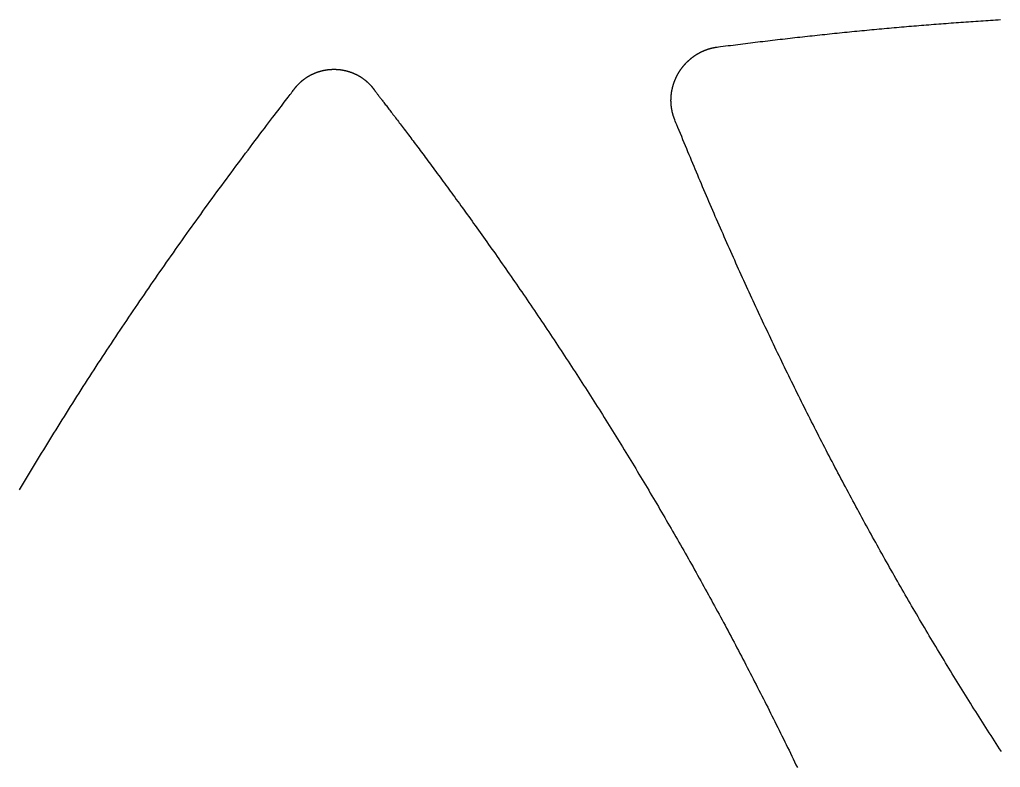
# Model space of a CAD drawing. Extents: x -3 to 136, y 0 to 121.
# Drawn here: x 77.56 to 95.56, y 13.64 to 27.36 of the extents above; entities that cross this region are included whole.
import ezdxf

# ---------------------------------------------------------------- set-up
doc = ezdxf.new("R2010")
doc.units = 0
doc.layers.get('0').update_dxf_attribs({"linetype": 'CONTINUOUS'})

msp = doc.modelspace()

# ---------------------------------------------------------------- linework, layer by layer
for points in [[(90.3601, 26.8564, 0), (90.3847, 26.8596, 0), (90.4239, 26.8647, 0), (90.4698, 26.8706, 0), (90.5152, 26.8764, 0), (90.5605, 26.8822, 0), (90.6061, 26.8881, 0), (90.6517, 26.8939, 0), (90.6972, 26.8996, 0), (90.7427, 26.9053, 0), (90.7881, 26.911, 0), (90.8335, 26.9167, 0), (90.8789, 26.9224, 0), (90.9242, 26.928, 0), (90.9696, 26.9336, 0), (91.0151, 26.9392, 0), (91.0605, 26.9447, 0), (91.106, 26.9502, 0), (91.1515, 26.9557, 0), (91.197, 26.9612, 0), (91.2425, 26.9667, 0), (91.2879, 26.9721, 0), (91.3334, 26.9775, 0), (91.3788, 26.9829, 0), (91.4243, 26.9882, 0), (91.4697, 26.9936, 0), (91.5152, 26.9988, 0), (91.5606, 27.0041, 0), (91.6061, 27.0094, 0), (91.6515, 27.0146, 0), (91.697, 27.0198, 0), (91.7424, 27.0249, 0), (91.7879, 27.0301, 0), (91.8333, 27.0352, 0), (91.8788, 27.0403, 0), (91.9242, 27.0453, 0), (91.9697, 27.0504, 0), (92.0151, 27.0554, 0), (92.0606, 27.0603, 0), (92.1061, 27.0653, 0), (92.1515, 27.0702, 0), (92.197, 27.0751, 0), (92.2425, 27.08, 0), (92.288, 27.0848, 0), (92.3334, 27.0897, 0), (92.3789, 27.0945, 0), (92.4244, 27.0992, 0), (92.47, 27.104, 0), (92.5155, 27.1087, 0), (92.561, 27.1134, 0), (92.6065, 27.118, 0), (92.6521, 27.1227, 0), (92.6976, 27.1273, 0), (92.7432, 27.1319, 0), (92.7887, 27.1364, 0), (92.8342, 27.1409, 0), (92.8797, 27.1454, 0), (92.9252, 27.1499, 0), (92.9707, 27.1543, 0), (93.0162, 27.1587, 0), (93.0617, 27.1631, 0), (93.1072, 27.1675, 0), (93.1527, 27.1718, 0), (93.1981, 27.1761, 0), (93.2436, 27.1804, 0), (93.2891, 27.1846, 0), (93.3345, 27.1888, 0), (93.38, 27.193, 0), (93.4255, 27.1971, 0), (93.4709, 27.2013, 0), (93.5164, 27.2054, 0), (93.5618, 27.2094, 0), (93.6072, 27.2135, 0), (93.6527, 27.2175, 0), (93.6981, 27.2215, 0), (93.7435, 27.2254, 0), (93.789, 27.2293, 0), (93.8344, 27.2332, 0), (93.8798, 27.2371, 0), (93.9252, 27.2409, 0), (93.9706, 27.2447, 0), (94.016, 27.2485, 0), (94.0615, 27.2523, 0), (94.1069, 27.256, 0), (94.1523, 27.2597, 0), (94.1977, 27.2634, 0), (94.2431, 27.267, 0), (94.2885, 27.2706, 0), (94.3339, 27.2742, 0), (94.3793, 27.2777, 0), (94.4247, 27.2812, 0), (94.4701, 27.2847, 0), (94.5155, 27.2882, 0), (94.5609, 27.2916, 0), (94.6063, 27.295, 0), (94.6517, 27.2984, 0), (94.6971, 27.3018, 0), (94.7425, 27.3051, 0), (94.7879, 27.3084, 0), (94.8333, 27.3116, 0), (94.8787, 27.3149, 0), (94.924, 27.3181, 0), (94.9694, 27.3212, 0), (95.0148, 27.3244, 0), (95.0602, 27.3275, 0), (95.1056, 27.3306, 0), (95.1511, 27.3336, 0), (95.1965, 27.3366, 0), (95.2419, 27.3396, 0), (95.2873, 27.3426, 0), (95.3327, 27.3455, 0), (95.3781, 27.3485, 0), (95.4235, 27.3513, 0), (95.4689, 27.3542, 0), (95.5143, 27.357, 0), (95.5598, 27.3598, 0)], [(89.5828, 25.5235, 0), (89.581, 25.5278, 0), (89.5793, 25.5321, 0), (89.5776, 25.5364, 0), (89.5759, 25.5407, 0), (89.5742, 25.545, 0), (89.5726, 25.5494, 0), (89.571, 25.5537, 0), (89.5694, 25.558, 0), (89.5678, 25.5624, 0), (89.5663, 25.5668, 0), (89.5647, 25.5711, 0), (89.5632, 25.5755, 0), (89.5617, 25.5799, 0), (89.5603, 25.5843, 0), (89.5589, 25.5887, 0), (89.5574, 25.5931, 0), (89.556, 25.5975, 0), (89.5547, 25.6019, 0), (89.5533, 25.6064, 0), (89.552, 25.6108, 0), (89.5507, 25.6153, 0), (89.5494, 25.6197, 0), (89.5482, 25.6242, 0), (89.5469, 25.6286, 0), (89.5457, 25.6331, 0), (89.5445, 25.6376, 0), (89.5434, 25.642, 0), (89.5422, 25.6465, 0), (89.5411, 25.651, 0), (89.54, 25.6555, 0), (89.5389, 25.66, 0), (89.5379, 25.6645, 0), (89.5368, 25.669, 0), (89.5358, 25.6735, 0), (89.5348, 25.678, 0), (89.5339, 25.6826, 0), (89.5329, 25.6871, 0), (89.532, 25.6916, 0), (89.5311, 25.6962, 0), (89.5302, 25.7007, 0), (89.5294, 25.7053, 0), (89.5285, 25.7098, 0), (89.5277, 25.7144, 0), (89.5269, 25.7189, 0), (89.5262, 25.7235, 0), (89.5254, 25.7281, 0), (89.5247, 25.7327, 0), (89.524, 25.7372, 0), (89.5233, 25.7418, 0), (89.5227, 25.7464, 0), (89.5221, 25.751, 0), (89.5215, 25.7556, 0), (89.5209, 25.7602, 0), (89.5203, 25.7648, 0), (89.5198, 25.7694, 0), (89.5192, 25.774, 0), (89.5188, 25.7786, 0), (89.5183, 25.7832, 0), (89.5178, 25.7878, 0), (89.5174, 25.7924, 0), (89.517, 25.7971, 0), (89.5166, 25.8017, 0), (89.5163, 25.8063, 0), (89.5159, 25.8109, 0), (89.5156, 25.8156, 0), (89.5153, 25.8202, 0), (89.515, 25.8248, 0), (89.5148, 25.8295, 0), (89.5146, 25.8341, 0), (89.5144, 25.8388, 0), (89.5142, 25.8434, 0), (89.514, 25.848, 0), (89.5139, 25.8527, 0), (89.5138, 25.8573, 0), (89.5137, 25.8619, 0), (89.5136, 25.8666, 0), (89.5136, 25.8712, 0), (89.5135, 25.8759, 0), (89.5135, 25.8805, 0), (89.5135, 25.8851, 0), (89.5136, 25.8898, 0), (89.5137, 25.8944, 0), (89.5137, 25.899, 0), (89.5138, 25.9037, 0), (89.514, 25.9083, 0), (89.5141, 25.9129, 0), (89.5143, 25.9176, 0), (89.5145, 25.9222, 0), (89.5147, 25.9268, 0), (89.515, 25.9314, 0), (89.5152, 25.9361, 0), (89.5155, 25.9407, 0), (89.5158, 25.9453, 0), (89.5162, 25.9499, 0), (89.5165, 25.9546, 0), (89.5169, 25.9592, 0), (89.5173, 25.9638, 0), (89.5177, 25.9684, 0), (89.5181, 25.973, 0), (89.5186, 25.9776, 0), (89.5191, 25.9822, 0), (89.5196, 25.9868, 0), (89.5201, 25.9914, 0), (89.5206, 25.996, 0), (89.5212, 26.0006, 0), (89.5218, 26.0052, 0), (89.5224, 26.0098, 0), (89.5231, 26.0144, 0), (89.5237, 26.019, 0), (89.5244, 26.0236, 0), (89.5251, 26.0282, 0), (89.5258, 26.0327, 0), (89.5266, 26.0373, 0), (89.5273, 26.0419, 0), (89.5281, 26.0464, 0), (89.5289, 26.051, 0), (89.5297, 26.0556, 0), (89.5306, 26.0601, 0), (89.5315, 26.0647, 0), (89.5324, 26.0692, 0), (89.5333, 26.0738, 0), (89.5342, 26.0783, 0), (89.5352, 26.0829, 0), (89.5362, 26.0874, 0), (89.5372, 26.0919, 0), (89.5382, 26.0964, 0), (89.5392, 26.101, 0), (89.5403, 26.1055, 0), (89.5414, 26.11, 0), (89.5425, 26.1145, 0), (89.5436, 26.119, 0), (89.5448, 26.1235, 0), (89.5459, 26.128, 0), (89.5471, 26.1325, 0), (89.5483, 26.137, 0), (89.5496, 26.1414, 0), (89.5508, 26.1459, 0), (89.5521, 26.1504, 0), (89.5534, 26.1548, 0), (89.5547, 26.1593, 0), (89.556, 26.1637, 0), (89.5574, 26.1682, 0), (89.5588, 26.1726, 0), (89.5602, 26.177, 0), (89.5616, 26.1814, 0), (89.563, 26.1859, 0), (89.5645, 26.1903, 0), (89.566, 26.1947, 0), (89.5675, 26.199, 0), (89.569, 26.2034, 0), (89.5706, 26.2078, 0), (89.5721, 26.2122, 0), (89.5737, 26.2165, 0), (89.5753, 26.2209, 0), (89.5769, 26.2252, 0), (89.5786, 26.2296, 0), (89.5802, 26.2339, 0), (89.5819, 26.2382, 0), (89.5836, 26.2425, 0), (89.5853, 26.2468, 0), (89.5871, 26.2511, 0), (89.5888, 26.2554, 0), (89.5906, 26.2597, 0), (89.5924, 26.2639, 0), (89.5942, 26.2682, 0), (89.5961, 26.2724, 0), (89.5979, 26.2767, 0), (89.5998, 26.2809, 0), (89.6017, 26.2851, 0), (89.6036, 26.2894, 0), (89.6056, 26.2936, 0), (89.6075, 26.2978, 0), (89.6095, 26.3019, 0), (89.6115, 26.3061, 0), (89.6135, 26.3103, 0), (89.6156, 26.3145, 0), (89.6176, 26.3186, 0), (89.6197, 26.3227, 0), (89.6218, 26.3269, 0), (89.6239, 26.331, 0), (89.626, 26.3351, 0), (89.6282, 26.3392, 0), (89.6303, 26.3433, 0), (89.6325, 26.3474, 0), (89.6347, 26.3514, 0), (89.637, 26.3555, 0), (89.6392, 26.3596, 0), (89.6415, 26.3636, 0), (89.6437, 26.3676, 0), (89.646, 26.3717, 0), (89.6484, 26.3757, 0), (89.6507, 26.3797, 0), (89.653, 26.3836, 0), (89.6554, 26.3876, 0), (89.6578, 26.3916, 0), (89.6602, 26.3955, 0), (89.6626, 26.3995, 0), (89.6651, 26.4034, 0), (89.6676, 26.4073, 0), (89.67, 26.4113, 0), (89.6725, 26.4152, 0), (89.6751, 26.419, 0), (89.6776, 26.4229, 0), (89.6802, 26.4268, 0), (89.6827, 26.4306, 0), (89.6853, 26.4345, 0), (89.6879, 26.4383, 0), (89.6906, 26.4421, 0), (89.6932, 26.4459, 0), (89.6959, 26.4497, 0), (89.6986, 26.4535, 0), (89.7013, 26.4573, 0), (89.704, 26.4611, 0), (89.7067, 26.4648, 0), (89.7095, 26.4685, 0), (89.7122, 26.4723, 0), (89.715, 26.476, 0), (89.7178, 26.4797, 0), (89.7207, 26.4834, 0), (89.7235, 26.487, 0), (89.7264, 26.4907, 0), (89.7292, 26.4943, 0), (89.7321, 26.498, 0), (89.735, 26.5016, 0), (89.738, 26.5052, 0), (89.7409, 26.5088, 0), (89.7439, 26.5124, 0), (89.7468, 26.516, 0), (89.7498, 26.5195, 0), (89.7528, 26.523, 0), (89.7559, 26.5266, 0), (89.7589, 26.5301, 0), (89.762, 26.5336, 0), (89.765, 26.537, 0), (89.7681, 26.5405, 0), (89.7712, 26.5439, 0), (89.7743, 26.5474, 0), (89.7775, 26.5508, 0), (89.7806, 26.5542, 0), (89.7838, 26.5576, 0), (89.787, 26.561, 0), (89.7902, 26.5643, 0), (89.7934, 26.5677, 0), (89.7966, 26.571, 0), (89.7998, 26.5743, 0), (89.8031, 26.5776, 0), (89.8064, 26.5809, 0), (89.8096, 26.5841, 0), (89.8129, 26.5874, 0), (89.8163, 26.5906, 0), (89.8196, 26.5938, 0), (89.8229, 26.597, 0), (89.8263, 26.6002, 0), (89.8297, 26.6034, 0), (89.833, 26.6066, 0), (89.8365, 26.6097, 0), (89.8399, 26.6128, 0), (89.8433, 26.6159, 0), (89.8467, 26.619, 0), (89.8502, 26.6221, 0), (89.8537, 26.6252, 0), (89.8572, 26.6282, 0), (89.8607, 26.6312, 0), (89.8642, 26.6342, 0), (89.8677, 26.6372, 0), (89.8713, 26.6402, 0), (89.8748, 26.6432, 0), (89.8784, 26.6461, 0), (89.882, 26.649, 0), (89.8856, 26.6519, 0), (89.8892, 26.6548, 0), (89.8928, 26.6577, 0), (89.8965, 26.6606, 0), (89.9001, 26.6634, 0), (89.9038, 26.6662, 0), (89.9075, 26.669, 0), (89.9112, 26.6718, 0), (89.9149, 26.6746, 0), (89.9186, 26.6774, 0), (89.9223, 26.6801, 0), (89.9261, 26.6828, 0), (89.9298, 26.6855, 0), (89.9336, 26.6882, 0), (89.9374, 26.6909, 0), (89.9412, 26.6935, 0), (89.945, 26.6962, 0), (89.9488, 26.6988, 0), (89.9527, 26.7014, 0), (89.9565, 26.7039, 0), (89.9604, 26.7065, 0), (89.9642, 26.709, 0), (89.9681, 26.7116, 0), (89.972, 26.7141, 0), (89.9759, 26.7166, 0), (89.9799, 26.719, 0), (89.9838, 26.7215, 0), (89.9877, 26.7239, 0), (89.9917, 26.7263, 0), (89.9957, 26.7287, 0), (89.9997, 26.7311, 0), (90.0037, 26.7335, 0), (90.0077, 26.7358, 0), (90.0117, 26.7381, 0), (90.0157, 26.7404, 0), (90.0198, 26.7427, 0), (90.0238, 26.745, 0), (90.0279, 26.7472, 0), (90.0319, 26.7495, 0), (90.036, 26.7517, 0), (90.0401, 26.7538, 0), (90.0442, 26.756, 0), (90.0483, 26.7582, 0), (90.0525, 26.7603, 0), (90.0566, 26.7624, 0), (90.0607, 26.7645, 0), (90.0649, 26.7665, 0), (90.069, 26.7686, 0), (90.0732, 26.7706, 0), (90.0774, 26.7726, 0), (90.0816, 26.7746, 0), (90.0858, 26.7765, 0), (90.09, 26.7785, 0), (90.0942, 26.7804, 0), (90.0984, 26.7823, 0), (90.1026, 26.7842, 0), (90.1069, 26.7861, 0), (90.1111, 26.7879, 0), (90.1154, 26.7897, 0), (90.1197, 26.7915, 0), (90.1239, 26.7933, 0), (90.1282, 26.795, 0), (90.1325, 26.7968, 0), (90.1368, 26.7985, 0), (90.1411, 26.8002, 0), (90.1454, 26.8018, 0), (90.1497, 26.8035, 0), (90.1541, 26.8051, 0), (90.1584, 26.8067, 0), (90.1627, 26.8083, 0), (90.1671, 26.8099, 0), (90.1715, 26.8114, 0), (90.1758, 26.813, 0), (90.1802, 26.8145, 0), (90.1846, 26.8159, 0), (90.189, 26.8174, 0), (90.1934, 26.8188, 0), (90.1978, 26.8202, 0), (90.2022, 26.8216, 0), (90.2066, 26.823, 0), (90.211, 26.8244, 0), (90.2154, 26.8257, 0), (90.2199, 26.827, 0), (90.2243, 26.8283, 0), (90.2288, 26.8295, 0), (90.2332, 26.8308, 0), (90.2377, 26.832, 0), (90.2421, 26.8332, 0), (90.2466, 26.8344, 0), (90.2511, 26.8355, 0), (90.2556, 26.8367, 0), (90.2601, 26.8378, 0), (90.2646, 26.8388, 0), (90.2691, 26.8399, 0), (90.2736, 26.841, 0), (90.2781, 26.842, 0), (90.2826, 26.843, 0), (90.2871, 26.8439, 0), (90.2916, 26.8449, 0), (90.2962, 26.8458, 0), (90.3007, 26.8467, 0), (90.3053, 26.8476, 0), (90.3098, 26.8485, 0), (90.3144, 26.8493, 0), (90.3189, 26.8501, 0), (90.3235, 26.8509, 0), (90.328, 26.8517, 0), (90.3326, 26.8524, 0), (90.3372, 26.8531, 0), (90.3418, 26.8538, 0), (90.3464, 26.8545, 0), (90.3509, 26.8552, 0), (90.3555, 26.8558, 0), (90.3601, 26.8564, 0)], [(82.5973, 26.0791, 0), (82.6, 26.0827, 0), (82.6026, 26.0863, 0), (82.6052, 26.0899, 0), (82.6079, 26.0935, 0), (82.6106, 26.097, 0), (82.6133, 26.1006, 0), (82.616, 26.1041, 0), (82.6187, 26.1076, 0), (82.6215, 26.1111, 0), (82.6243, 26.1146, 0), (82.627, 26.1181, 0), (82.6299, 26.1215, 0), (82.6327, 26.1249, 0), (82.6355, 26.1284, 0), (82.6384, 26.1318, 0), (82.6413, 26.1352, 0), (82.6441, 26.1385, 0), (82.6471, 26.1419, 0), (82.65, 26.1452, 0), (82.6529, 26.1486, 0), (82.6559, 26.1519, 0), (82.6589, 26.1552, 0), (82.6619, 26.1585, 0), (82.6649, 26.1617, 0), (82.6679, 26.165, 0), (82.671, 26.1682, 0), (82.674, 26.1715, 0), (82.6771, 26.1747, 0), (82.6802, 26.1779, 0), (82.6833, 26.181, 0), (82.6864, 26.1842, 0), (82.6896, 26.1873, 0), (82.6927, 26.1905, 0), (82.6959, 26.1936, 0), (82.6991, 26.1967, 0), (82.7023, 26.1997, 0), (82.7055, 26.2028, 0), (82.7088, 26.2058, 0), (82.712, 26.2089, 0), (82.7153, 26.2119, 0), (82.7186, 26.2149, 0), (82.7219, 26.2179, 0), (82.7252, 26.2208, 0), (82.7285, 26.2238, 0), (82.7319, 26.2267, 0), (82.7352, 26.2296, 0), (82.7386, 26.2325, 0), (82.742, 26.2354, 0), (82.7454, 26.2382, 0), (82.7488, 26.2411, 0), (82.7522, 26.2439, 0), (82.7557, 26.2467, 0), (82.7591, 26.2495, 0), (82.7626, 26.2523, 0), (82.7661, 26.2551, 0), (82.7696, 26.2578, 0), (82.7731, 26.2605, 0), (82.7767, 26.2632, 0), (82.7802, 26.2659, 0), (82.7838, 26.2686, 0), (82.7874, 26.2713, 0), (82.7909, 26.2739, 0), (82.7945, 26.2765, 0), (82.7982, 26.2791, 0), (82.8018, 26.2817, 0), (82.8054, 26.2843, 0), (82.8091, 26.2868, 0), (82.8128, 26.2893, 0), (82.8164, 26.2919, 0), (82.8201, 26.2944, 0), (82.8239, 26.2968, 0), (82.8276, 26.2993, 0), (82.8313, 26.3017, 0), (82.8351, 26.3042, 0), (82.8388, 26.3066, 0), (82.8426, 26.3089, 0), (82.8464, 26.3113, 0), (82.8502, 26.3137, 0), (82.854, 26.316, 0), (82.8578, 26.3183, 0), (82.8616, 26.3206, 0), (82.8654, 26.3228, 0), (82.8693, 26.3251, 0), (82.8731, 26.3273, 0), (82.877, 26.3295, 0), (82.8809, 26.3317, 0), (82.8848, 26.3339, 0), (82.8887, 26.3361, 0), (82.8926, 26.3382, 0), (82.8965, 26.3403, 0), (82.9004, 26.3424, 0), (82.9044, 26.3445, 0), (82.9083, 26.3465, 0), (82.9123, 26.3486, 0), (82.9162, 26.3506, 0), (82.9202, 26.3526, 0), (82.9242, 26.3545, 0), (82.9282, 26.3565, 0), (82.9322, 26.3584, 0), (82.9362, 26.3604, 0), (82.9403, 26.3623, 0), (82.9443, 26.3641, 0), (82.9483, 26.366, 0), (82.9524, 26.3678, 0), (82.9564, 26.3696, 0), (82.9605, 26.3714, 0), (82.9646, 26.3732, 0), (82.9687, 26.375, 0), (82.9728, 26.3767, 0), (82.9769, 26.3784, 0), (82.981, 26.3801, 0), (82.9851, 26.3818, 0), (82.9892, 26.3835, 0), (82.9934, 26.3851, 0), (82.9975, 26.3867, 0), (83.0017, 26.3883, 0), (83.0058, 26.3899, 0), (83.01, 26.3915, 0), (83.0142, 26.393, 0), (83.0184, 26.3945, 0), (83.0226, 26.396, 0), (83.0268, 26.3975, 0), (83.031, 26.3989, 0), (83.0352, 26.4004, 0), (83.0394, 26.4018, 0), (83.0436, 26.4032, 0), (83.0479, 26.4046, 0), (83.0521, 26.4059, 0), (83.0563, 26.4073, 0), (83.0606, 26.4086, 0), (83.0649, 26.4099, 0), (83.0691, 26.4111, 0), (83.0734, 26.4124, 0), (83.0777, 26.4136, 0), (83.082, 26.4148, 0), (83.0863, 26.416, 0), (83.0906, 26.4172, 0), (83.0949, 26.4183, 0), (83.0992, 26.4195, 0), (83.1035, 26.4206, 0), (83.1078, 26.4216, 0), (83.1122, 26.4227, 0), (83.1165, 26.4238, 0), (83.1209, 26.4248, 0), (83.1252, 26.4258, 0), (83.1296, 26.4268, 0), (83.1339, 26.4277, 0), (83.1383, 26.4287, 0), (83.1427, 26.4296, 0), (83.147, 26.4305, 0), (83.1514, 26.4314, 0), (83.1558, 26.4322, 0), (83.1602, 26.433, 0), (83.1646, 26.4339, 0), (83.1689, 26.4346, 0), (83.1733, 26.4354, 0), (83.1777, 26.4362, 0), (83.1821, 26.4369, 0), (83.1865, 26.4376, 0), (83.1909, 26.4383, 0), (83.1953, 26.4389, 0), (83.1998, 26.4396, 0), (83.2042, 26.4402, 0), (83.2086, 26.4408, 0), (83.213, 26.4414, 0), (83.2174, 26.4419, 0), (83.2218, 26.4425, 0), (83.2263, 26.443, 0), (83.2307, 26.4435, 0), (83.2351, 26.4439, 0), (83.2395, 26.4444, 0), (83.244, 26.4448, 0), (83.2484, 26.4452, 0), (83.2528, 26.4456, 0), (83.2573, 26.446, 0), (83.2617, 26.4463, 0), (83.2662, 26.4466, 0), (83.2706, 26.4469, 0), (83.275, 26.4472, 0), (83.2795, 26.4475, 0), (83.2839, 26.4477, 0), (83.2884, 26.4479, 0), (83.2928, 26.4481, 0), (83.2973, 26.4483, 0), (83.3017, 26.4484, 0), (83.3061, 26.4485, 0), (83.3106, 26.4486, 0), (83.315, 26.4487, 0), (83.3195, 26.4488, 0), (83.3239, 26.4488, 0), (83.3284, 26.4489, 0), (83.3328, 26.4489, 0), (83.3373, 26.4488, 0), (83.3417, 26.4488, 0), (83.3462, 26.4487, 0), (83.3506, 26.4486, 0), (83.3551, 26.4485, 0), (83.3595, 26.4484, 0), (83.364, 26.4483, 0), (83.3684, 26.4481, 0), (83.3729, 26.4479, 0), (83.3773, 26.4477, 0), (83.3818, 26.4474, 0), (83.3862, 26.4472, 0), (83.3906, 26.4469, 0), (83.3951, 26.4466, 0), (83.3995, 26.4463, 0), (83.404, 26.4459, 0), (83.4084, 26.4456, 0), (83.4128, 26.4452, 0), (83.4173, 26.4448, 0), (83.4217, 26.4444, 0), (83.4261, 26.4439, 0), (83.4306, 26.4434, 0), (83.435, 26.4429, 0), (83.4394, 26.4424, 0), (83.4439, 26.4419, 0), (83.4483, 26.4413, 0), (83.4527, 26.4408, 0), (83.4571, 26.4402, 0), (83.4615, 26.4395, 0), (83.4659, 26.4389, 0), (83.4704, 26.4382, 0), (83.4748, 26.4376, 0), (83.4792, 26.4368, 0), (83.4836, 26.4361, 0), (83.488, 26.4354, 0), (83.4924, 26.4346, 0), (83.4968, 26.4338, 0), (83.5012, 26.433, 0), (83.5055, 26.4322, 0), (83.5099, 26.4313, 0), (83.5143, 26.4304, 0), (83.5187, 26.4295, 0), (83.523, 26.4286, 0), (83.5274, 26.4277, 0), (83.5318, 26.4267, 0), (83.5361, 26.4257, 0), (83.5404, 26.4247, 0), (83.5448, 26.4237, 0), (83.5491, 26.4227, 0), (83.5534, 26.4216, 0), (83.5578, 26.4205, 0), (83.5621, 26.4194, 0), (83.5664, 26.4183, 0), (83.5707, 26.4171, 0), (83.575, 26.416, 0), (83.5793, 26.4148, 0), (83.5836, 26.4136, 0), (83.5878, 26.4123, 0), (83.5921, 26.4111, 0), (83.5964, 26.4098, 0), (83.6006, 26.4085, 0), (83.6049, 26.4072, 0), (83.6091, 26.4059, 0), (83.6134, 26.4045, 0), (83.6176, 26.4031, 0), (83.6218, 26.4017, 0), (83.626, 26.4003, 0), (83.6303, 26.3989, 0), (83.6345, 26.3974, 0), (83.6387, 26.396, 0), (83.6428, 26.3945, 0), (83.647, 26.393, 0), (83.6512, 26.3914, 0), (83.6554, 26.3899, 0), (83.6595, 26.3883, 0), (83.6637, 26.3867, 0), (83.6678, 26.3851, 0), (83.672, 26.3834, 0), (83.6761, 26.3818, 0), (83.6802, 26.3801, 0), (83.6843, 26.3784, 0), (83.6884, 26.3767, 0), (83.6925, 26.3749, 0), (83.6966, 26.3732, 0), (83.7007, 26.3714, 0), (83.7047, 26.3696, 0), (83.7088, 26.3678, 0), (83.7128, 26.3659, 0), (83.7169, 26.3641, 0), (83.7209, 26.3622, 0), (83.7249, 26.3603, 0), (83.729, 26.3584, 0), (83.733, 26.3565, 0), (83.737, 26.3545, 0), (83.7409, 26.3525, 0), (83.7449, 26.3505, 0), (83.7489, 26.3485, 0), (83.7528, 26.3465, 0), (83.7568, 26.3444, 0), (83.7607, 26.3423, 0), (83.7647, 26.3403, 0), (83.7686, 26.3381, 0), (83.7725, 26.336, 0), (83.7764, 26.3339, 0), (83.7803, 26.3317, 0), (83.7842, 26.3295, 0), (83.788, 26.3273, 0), (83.7919, 26.325, 0), (83.7957, 26.3228, 0), (83.7996, 26.3205, 0), (83.8034, 26.3182, 0), (83.8072, 26.3159, 0), (83.811, 26.3136, 0), (83.8148, 26.3112, 0), (83.8186, 26.3089, 0), (83.8224, 26.3065, 0), (83.8261, 26.3041, 0), (83.8299, 26.3017, 0), (83.8336, 26.2992, 0), (83.8373, 26.2968, 0), (83.841, 26.2943, 0), (83.8447, 26.2918, 0), (83.8484, 26.2893, 0), (83.8521, 26.2868, 0), (83.8557, 26.2842, 0), (83.8594, 26.2816, 0), (83.863, 26.2791, 0), (83.8666, 26.2765, 0), (83.8702, 26.2738, 0), (83.8738, 26.2712, 0), (83.8774, 26.2685, 0), (83.8809, 26.2659, 0), (83.8845, 26.2632, 0), (83.888, 26.2605, 0), (83.8915, 26.2578, 0), (83.895, 26.255, 0), (83.8985, 26.2523, 0), (83.902, 26.2495, 0), (83.9054, 26.2467, 0), (83.9089, 26.2439, 0), (83.9123, 26.241, 0), (83.9157, 26.2382, 0), (83.9191, 26.2353, 0), (83.9225, 26.2325, 0), (83.9259, 26.2296, 0), (83.9293, 26.2267, 0), (83.9326, 26.2237, 0), (83.9359, 26.2208, 0), (83.9392, 26.2178, 0), (83.9425, 26.2148, 0), (83.9458, 26.2118, 0), (83.9491, 26.2088, 0), (83.9523, 26.2058, 0), (83.9556, 26.2028, 0), (83.9588, 26.1997, 0), (83.962, 26.1966, 0), (83.9652, 26.1935, 0), (83.9684, 26.1904, 0), (83.9715, 26.1873, 0), (83.9747, 26.1842, 0), (83.9778, 26.181, 0), (83.9809, 26.1778, 0), (83.984, 26.1746, 0), (83.9871, 26.1714, 0), (83.9901, 26.1682, 0), (83.9932, 26.165, 0), (83.9962, 26.1617, 0), (83.9992, 26.1585, 0), (84.0022, 26.1552, 0), (84.0052, 26.1519, 0), (84.0082, 26.1486, 0), (84.0111, 26.1452, 0), (84.014, 26.1419, 0), (84.0169, 26.1385, 0), (84.0198, 26.1352, 0), (84.0227, 26.1318, 0), (84.0256, 26.1284, 0), (84.0284, 26.1249, 0), (84.0312, 26.1215, 0), (84.034, 26.118, 0), (84.0368, 26.1146, 0), (84.0396, 26.1111, 0), (84.0423, 26.1076, 0), (84.0451, 26.1041, 0), (84.0478, 26.1006, 0), (84.0505, 26.097, 0), (84.0532, 26.0935, 0), (84.0558, 26.0899, 0), (84.0585, 26.0863, 0), (84.0611, 26.0827, 0), (84.0637, 26.0791, 0)], [(77.5597, 18.7325, 0), (77.5963, 18.7942, 0), (77.6331, 18.8558, 0), (77.6699, 18.9174, 0), (77.7068, 18.9789, 0), (77.7437, 19.0404, 0), (77.7808, 19.1019, 0), (77.8179, 19.1634, 0), (77.8551, 19.2248, 0), (77.8924, 19.2862, 0), (77.9297, 19.3476, 0), (77.9671, 19.4089, 0), (78.0046, 19.4702, 0), (78.0422, 19.5315, 0), (78.0798, 19.5927, 0), (78.1176, 19.654, 0), (78.1554, 19.7152, 0), (78.1932, 19.7763, 0), (78.2312, 19.8375, 0), (78.2692, 19.8986, 0), (78.3073, 19.9597, 0), (78.3455, 20.0208, 0), (78.3838, 20.0818, 0), (78.4221, 20.1428, 0), (78.4606, 20.2038, 0), (78.4991, 20.2648, 0), (78.5377, 20.3258, 0), (78.5763, 20.3867, 0), (78.6151, 20.4476, 0), (78.6539, 20.5085, 0), (78.6928, 20.5694, 0), (78.7318, 20.6302, 0), (78.7709, 20.691, 0), (78.81, 20.7518, 0), (78.8493, 20.8126, 0), (78.8886, 20.8734, 0), (78.928, 20.9341, 0), (78.9675, 20.9949, 0), (79.007, 21.0556, 0), (79.0467, 21.1163, 0), (79.0864, 21.1769, 0), (79.1262, 21.2376, 0), (79.1661, 21.2983, 0), (79.2061, 21.3589, 0), (79.2461, 21.4195, 0), (79.2863, 21.4801, 0), (79.3265, 21.5407, 0), (79.3667, 21.6011, 0), (79.407, 21.6614, 0), (79.4472, 21.7217, 0), (79.4875, 21.7818, 0), (79.5278, 21.8418, 0), (79.5682, 21.9017, 0), (79.6085, 21.9616, 0), (79.6489, 22.0213, 0), (79.6893, 22.0809, 0), (79.7298, 22.1405, 0), (79.7703, 22.2, 0), (79.8108, 22.2594, 0), (79.8514, 22.3187, 0), (79.892, 22.378, 0), (79.9327, 22.4371, 0), (79.9734, 22.4963, 0), (80.0141, 22.5553, 0), (80.0549, 22.6143, 0), (80.0958, 22.6733, 0), (80.1367, 22.7322, 0), (80.1777, 22.7911, 0), (80.2187, 22.8499, 0), (80.2598, 22.9086, 0), (80.3009, 22.9674, 0), (80.3422, 23.0261, 0), (80.3835, 23.0848, 0), (80.4248, 23.1434, 0), (80.4663, 23.202, 0), (80.5078, 23.2607, 0), (80.5494, 23.3193, 0), (80.591, 23.3778, 0), (80.6328, 23.4364, 0), (80.6746, 23.495, 0), (80.7165, 23.5535, 0), (80.7586, 23.6121, 0), (80.8007, 23.6707, 0), (80.8429, 23.7293, 0), (80.8851, 23.7879, 0), (80.9275, 23.8465, 0), (80.97, 23.9051, 0), (81.0126, 23.9638, 0), (81.0553, 24.0224, 0), (81.0981, 24.0812, 0), (81.141, 24.1399, 0), (81.184, 24.1987, 0), (81.2272, 24.2575, 0), (81.2704, 24.3164, 0), (81.3138, 24.3753, 0), (81.3573, 24.4342, 0), (81.4009, 24.4932, 0), (81.4446, 24.5523, 0), (81.4885, 24.6114, 0), (81.5325, 24.6706, 0), (81.5766, 24.7299, 0), (81.6208, 24.7892, 0), (81.6652, 24.8487, 0), (81.7097, 24.9081, 0), (81.7544, 24.9677, 0), (81.7992, 25.0274, 0), (81.8438, 25.0866, 0), (81.8876, 25.1448, 0), (81.9306, 25.2017, 0), (81.9727, 25.2575, 0), (82.0139, 25.3119, 0), (82.0541, 25.365, 0), (82.0934, 25.4167, 0), (82.1315, 25.4669, 0), (82.1686, 25.5156, 0), (82.2045, 25.5628, 0), (82.2392, 25.6083, 0), (82.2726, 25.6521, 0), (82.3047, 25.6942, 0), (82.3355, 25.7345, 0), (82.3649, 25.773, 0), (82.3928, 25.8095, 0), (82.4192, 25.8441, 0), (82.4441, 25.8767, 0), (82.4674, 25.9072, 0), (82.4891, 25.9356, 0), (82.509, 25.9618, 0), (82.5272, 25.9857, 0), (82.5437, 26.0073, 0), (82.5583, 26.0266, 0), (82.571, 26.0435, 0), (82.5818, 26.0579, 0), (82.5906, 26.0698, 0), (82.5973, 26.0791, 0)], [(84.0637, 26.0791, 0), (84.0666, 26.0751, 0), (84.0699, 26.0705, 0), (84.0736, 26.0655, 0), (84.0777, 26.06, 0), (84.0822, 26.0541, 0), (84.087, 26.0476, 0), (84.0922, 26.0407, 0), (84.0978, 26.0333, 0), (84.1038, 26.0254, 0), (84.1102, 26.017, 0), (84.1169, 26.0082, 0), (84.124, 25.9989, 0), (84.1314, 25.9892, 0), (84.1392, 25.979, 0), (84.1474, 25.9683, 0), (84.1559, 25.9572, 0), (84.1648, 25.9456, 0), (84.174, 25.9335, 0), (84.1836, 25.921, 0), (84.1935, 25.9081, 0), (84.2037, 25.8947, 0), (84.2144, 25.8809, 0), (84.2253, 25.8666, 0), (84.2366, 25.8519, 0), (84.2482, 25.8368, 0), (84.2602, 25.8212, 0), (84.2724, 25.8052, 0), (84.285, 25.7887, 0), (84.298, 25.7719, 0), (84.3112, 25.7546, 0), (84.3248, 25.7368, 0), (84.3387, 25.7187, 0), (84.3529, 25.7001, 0), (84.3674, 25.6812, 0), (84.3822, 25.6618, 0), (84.3974, 25.642, 0), (84.4128, 25.6218, 0), (84.4286, 25.6011, 0), (84.4446, 25.5801, 0), (84.4609, 25.5587, 0), (84.4776, 25.5369, 0), (84.4945, 25.5146, 0), (84.5117, 25.492, 0), (84.5292, 25.469, 0), (84.547, 25.4456, 0), (84.5651, 25.4218, 0), (84.5834, 25.3976, 0), (84.6021, 25.3731, 0), (84.621, 25.3481, 0), (84.6402, 25.3228, 0), (84.6596, 25.2971, 0), (84.6793, 25.271, 0), (84.6993, 25.2445, 0), (84.7196, 25.2177, 0), (84.7401, 25.1905, 0), (84.7608, 25.163, 0), (84.7819, 25.135, 0), (84.8031, 25.1068, 0), (84.8247, 25.0781, 0), (84.8465, 25.0491, 0), (84.8685, 25.0198, 0), (84.8907, 24.99, 0), (84.9132, 24.96, 0), (84.936, 24.9296, 0), (84.959, 24.8988, 0), (84.9822, 24.8677, 0), (85.0056, 24.8363, 0), (85.0293, 24.8045, 0), (85.0532, 24.7724, 0), (85.0773, 24.7399, 0), (85.1017, 24.7072, 0), (85.1263, 24.6741, 0), (85.151, 24.6406, 0), (85.176, 24.6069, 0), (85.2012, 24.5728, 0), (85.2267, 24.5384, 0), (85.2523, 24.5036, 0), (85.2781, 24.4686, 0), (85.3042, 24.4332, 0), (85.3304, 24.3976, 0), (85.3568, 24.3616, 0), (85.3834, 24.3253, 0), (85.4102, 24.2887, 0), (85.4373, 24.2518, 0), (85.4644, 24.2147, 0), (85.4918, 24.1772, 0), (85.5194, 24.1394, 0), (85.5471, 24.1013, 0), (85.575, 24.0629, 0), (85.6031, 24.0243, 0), (85.6314, 23.9853, 0), (85.6598, 23.9461, 0), (85.6884, 23.9066, 0), (85.7172, 23.8668, 0), (85.7461, 23.8268, 0), (85.7752, 23.7864, 0), (85.8044, 23.7458, 0), (85.8338, 23.7049, 0), (85.8634, 23.6638, 0), (85.8931, 23.6224, 0), (85.9229, 23.5807, 0), (85.9529, 23.5387, 0), (85.9831, 23.4965, 0), (86.0134, 23.4541, 0), (86.0438, 23.4114, 0), (86.0743, 23.3684, 0), (86.105, 23.3252, 0), (86.1358, 23.2817, 0), (86.1668, 23.238, 0), (86.1978, 23.1941, 0), (86.229, 23.1499, 0), (86.2603, 23.1054, 0), (86.2918, 23.0608, 0), (86.3233, 23.0159, 0), (86.355, 22.9707, 0), (86.3868, 22.9254, 0), (86.4186, 22.8798, 0), (86.4506, 22.834, 0), (86.4827, 22.7879, 0), (86.5149, 22.7417, 0), (86.5472, 22.6952, 0), (86.5796, 22.6485, 0), (86.6121, 22.6016, 0), (86.6447, 22.5545, 0), (86.6773, 22.5072, 0), (86.7101, 22.4596, 0), (86.7429, 22.4119, 0), (86.7758, 22.364, 0), (86.8088, 22.3158, 0), (86.8419, 22.2675, 0), (86.875, 22.219, 0), (86.9082, 22.1703, 0), (86.9414, 22.1216, 0), (86.9745, 22.0728, 0), (87.0075, 22.0241, 0), (87.0405, 21.9753, 0), (87.0734, 21.9266, 0), (87.1063, 21.8778, 0), (87.1391, 21.8291, 0), (87.1719, 21.7803, 0), (87.2046, 21.7315, 0), (87.2373, 21.6827, 0), (87.2699, 21.6339, 0), (87.3025, 21.585, 0), (87.335, 21.5362, 0), (87.3674, 21.4873, 0), (87.3998, 21.4385, 0), (87.4322, 21.3896, 0), (87.4645, 21.3407, 0), (87.4967, 21.2918, 0), (87.5289, 21.2429, 0), (87.5611, 21.194, 0), (87.5932, 21.145, 0), (87.6252, 21.0961, 0), (87.6572, 21.0471, 0), (87.6891, 20.9981, 0), (87.721, 20.9491, 0), (87.7528, 20.9001, 0), (87.7846, 20.8511, 0), (87.8163, 20.8021, 0), (87.848, 20.753, 0), (87.8797, 20.704, 0), (87.9112, 20.6549, 0), (87.9428, 20.6058, 0), (87.9742, 20.5567, 0), (88.0057, 20.5075, 0), (88.037, 20.4584, 0), (88.0684, 20.4092, 0), (88.0996, 20.3601, 0), (88.1309, 20.3109, 0), (88.162, 20.2616, 0), (88.1932, 20.2124, 0), (88.2242, 20.1632, 0), (88.2553, 20.1139, 0), (88.2862, 20.0646, 0), (88.3172, 20.0153, 0), (88.348, 19.966, 0), (88.3789, 19.9167, 0), (88.4097, 19.8673, 0), (88.4404, 19.8179, 0), (88.4711, 19.7685, 0), (88.5017, 19.7191, 0), (88.5323, 19.6697, 0), (88.5628, 19.6202, 0), (88.5933, 19.5707, 0), (88.6238, 19.5212, 0), (88.6542, 19.4717, 0), (88.6845, 19.4222, 0), (88.7148, 19.3726, 0), (88.745, 19.3231, 0), (88.7752, 19.2735, 0), (88.8054, 19.2238, 0), (88.8355, 19.1742, 0), (88.8656, 19.1245, 0), (88.8956, 19.0748, 0), (88.9256, 19.0251, 0), (88.9555, 18.9754, 0), (88.9853, 18.9256, 0), (89.0152, 18.8758, 0), (89.045, 18.826, 0), (89.0747, 18.7762, 0), (89.1044, 18.7264, 0), (89.134, 18.6765, 0), (89.1636, 18.6266, 0), (89.1932, 18.5767, 0), (89.2227, 18.5267, 0), (89.2521, 18.4767, 0), (89.2815, 18.4267, 0), (89.3109, 18.3767, 0), (89.3402, 18.3267, 0), (89.3695, 18.2766, 0), (89.3987, 18.2265, 0), (89.4279, 18.1763, 0), (89.4571, 18.1262, 0), (89.4862, 18.076, 0), (89.5152, 18.0258, 0), (89.5442, 17.9756, 0), (89.5732, 17.9253, 0), (89.6021, 17.875, 0), (89.631, 17.8247, 0), (89.6598, 17.7743, 0), (89.6886, 17.724, 0), (89.7174, 17.6735, 0), (89.7461, 17.6231, 0), (89.7747, 17.5727, 0), (89.8033, 17.5222, 0), (89.8319, 17.4716, 0), (89.8604, 17.4211, 0), (89.8889, 17.3705, 0), (89.9174, 17.3199, 0), (89.9458, 17.2693, 0), (89.9741, 17.2186, 0), (90.0024, 17.1679, 0), (90.0307, 17.1172, 0), (90.0589, 17.0664, 0), (90.0871, 17.0156, 0), (90.1153, 16.9648, 0), (90.1434, 16.9139, 0), (90.1714, 16.863, 0), (90.1994, 16.8121, 0), (90.2274, 16.7611, 0), (90.2553, 16.7102, 0), (90.2832, 16.6591, 0), (90.3111, 16.6081, 0), (90.3389, 16.557, 0), (90.3667, 16.5059, 0), (90.3944, 16.4547, 0), (90.4221, 16.4035, 0), (90.4497, 16.3523, 0), (90.4773, 16.301, 0), (90.5049, 16.2498, 0), (90.5324, 16.1984, 0), (90.5599, 16.1471, 0), (90.5874, 16.0957, 0), (90.6148, 16.0442, 0), (90.6421, 15.9928, 0), (90.6695, 15.9413, 0), (90.6967, 15.8897, 0), (90.724, 15.8381, 0), (90.7512, 15.7865, 0), (90.7784, 15.7349, 0), (90.8055, 15.6832, 0), (90.8326, 15.6315, 0), (90.8596, 15.5797, 0), (90.8866, 15.5279, 0), (90.9136, 15.4761, 0), (90.9406, 15.4242, 0), (90.9674, 15.3723, 0), (90.9943, 15.3203, 0), (91.0211, 15.2683, 0), (91.0479, 15.2163, 0), (91.0746, 15.1642, 0), (91.1013, 15.1121, 0), (91.128, 15.06, 0), (91.1546, 15.0078, 0), (91.1812, 14.9556, 0), (91.2078, 14.9033, 0), (91.2343, 14.851, 0), (91.2608, 14.7986, 0), (91.2872, 14.7462, 0), (91.3136, 14.6938, 0), (91.34, 14.6413, 0), (91.3663, 14.5888, 0), (91.3926, 14.5363, 0), (91.4189, 14.4837, 0), (91.4451, 14.431, 0), (91.4713, 14.3784, 0), (91.4974, 14.3258, 0), (91.5234, 14.2731, 0), (91.5494, 14.2205, 0), (91.5753, 14.1678, 0), (91.6012, 14.1152, 0), (91.6271, 14.0625, 0), (91.6529, 14.0098, 0), (91.6786, 13.9571, 0), (91.7043, 13.9044, 0), (91.7299, 13.8517, 0), (91.7555, 13.7989, 0), (91.781, 13.7462, 0), (91.8065, 13.6935, 0), (91.832, 13.6407, 0)], [(95.5747, 13.9343, 0), (95.543, 13.9833, 0), (95.5112, 14.0323, 0), (95.4795, 14.0814, 0), (95.4479, 14.1305, 0), (95.4163, 14.1795, 0), (95.3848, 14.2286, 0), (95.3533, 14.2778, 0), (95.3219, 14.3269, 0), (95.2905, 14.376, 0), (95.2592, 14.4252, 0), (95.2279, 14.4744, 0), (95.1967, 14.5236, 0), (95.1655, 14.5728, 0), (95.1344, 14.622, 0), (95.1033, 14.6713, 0), (95.0723, 14.7205, 0), (95.0413, 14.7698, 0), (95.0104, 14.8191, 0), (94.9795, 14.8684, 0), (94.9487, 14.9178, 0), (94.9179, 14.9671, 0), (94.8872, 15.0165, 0), (94.8565, 15.0659, 0), (94.8259, 15.1153, 0), (94.7953, 15.1647, 0), (94.7647, 15.2142, 0), (94.7343, 15.2637, 0), (94.7038, 15.3132, 0), (94.6734, 15.3627, 0), (94.6431, 15.4122, 0), (94.6128, 15.4618, 0), (94.5825, 15.5114, 0), (94.5523, 15.561, 0), (94.5222, 15.6106, 0), (94.4921, 15.6602, 0), (94.462, 15.7099, 0), (94.432, 15.7596, 0), (94.402, 15.8093, 0), (94.3721, 15.859, 0), (94.3422, 15.9088, 0), (94.3124, 15.9586, 0), (94.2826, 16.0084, 0), (94.2529, 16.0582, 0), (94.2232, 16.1081, 0), (94.1936, 16.1579, 0), (94.164, 16.2078, 0), (94.1344, 16.2578, 0), (94.1049, 16.3077, 0), (94.0754, 16.3577, 0), (94.046, 16.4077, 0), (94.0167, 16.4577, 0), (93.9873, 16.5078, 0), (93.9581, 16.5578, 0), (93.9288, 16.6079, 0), (93.8996, 16.6581, 0), (93.8705, 16.7082, 0), (93.8414, 16.7584, 0), (93.8123, 16.8086, 0), (93.7833, 16.8589, 0), (93.7544, 16.9091, 0), (93.7255, 16.9594, 0), (93.6966, 17.0097, 0), (93.6677, 17.0601, 0), (93.639, 17.1105, 0), (93.6102, 17.1609, 0), (93.5815, 17.2113, 0), (93.5529, 17.2618, 0), (93.5242, 17.3123, 0), (93.4957, 17.3628, 0), (93.4671, 17.4133, 0), (93.4387, 17.4639, 0), (93.4102, 17.5145, 0), (93.3818, 17.5652, 0), (93.3535, 17.6158, 0), (93.3252, 17.6665, 0), (93.2969, 17.7173, 0), (93.2687, 17.768, 0), (93.2405, 17.8188, 0), (93.2123, 17.8697, 0), (93.1842, 17.9205, 0), (93.1562, 17.9714, 0), (93.1281, 18.0223, 0), (93.1002, 18.0733, 0), (93.0722, 18.1243, 0), (93.0443, 18.1753, 0), (93.0165, 18.2263, 0), (92.9887, 18.2774, 0), (92.9609, 18.3285, 0), (92.9332, 18.3797, 0), (92.9055, 18.4309, 0), (92.8778, 18.4821, 0), (92.8502, 18.5334, 0), (92.8227, 18.5847, 0), (92.7951, 18.636, 0), (92.7677, 18.6874, 0), (92.7402, 18.7388, 0), (92.7128, 18.7902, 0), (92.6854, 18.8417, 0), (92.6581, 18.8932, 0), (92.6308, 18.9447, 0), (92.6036, 18.9963, 0), (92.5764, 19.0479, 0), (92.5492, 19.0995, 0), (92.5221, 19.1512, 0), (92.495, 19.2029, 0), (92.4679, 19.2547, 0), (92.4409, 19.3065, 0), (92.414, 19.3583, 0), (92.387, 19.4102, 0), (92.3601, 19.4621, 0), (92.3333, 19.5141, 0), (92.3065, 19.5661, 0), (92.2797, 19.6181, 0), (92.2529, 19.6702, 0), (92.2262, 19.7223, 0), (92.1996, 19.7744, 0), (92.1729, 19.8266, 0), (92.1463, 19.8789, 0), (92.1198, 19.9311, 0), (92.0933, 19.9834, 0), (92.0668, 20.0358, 0), (92.0403, 20.0882, 0), (92.0139, 20.1406, 0), (91.9876, 20.1931, 0), (91.9612, 20.2456, 0), (91.9349, 20.2982, 0), (91.9087, 20.3508, 0), (91.8825, 20.4034, 0), (91.8563, 20.456, 0), (91.8302, 20.5086, 0), (91.8042, 20.5613, 0), (91.7782, 20.6139, 0), (91.7522, 20.6666, 0), (91.7263, 20.7193, 0), (91.7005, 20.7719, 0), (91.6747, 20.8246, 0), (91.649, 20.8773, 0), (91.6233, 20.93, 0), (91.5977, 20.9827, 0), (91.5721, 21.0355, 0), (91.5465, 21.0882, 0), (91.5211, 21.141, 0), (91.4956, 21.1937, 0), (91.4702, 21.2465, 0), (91.4449, 21.2993, 0), (91.4196, 21.3521, 0), (91.3944, 21.4049, 0), (91.3692, 21.4578, 0), (91.344, 21.5106, 0), (91.3189, 21.5635, 0), (91.2939, 21.6164, 0), (91.2689, 21.6693, 0), (91.2439, 21.7222, 0), (91.219, 21.7752, 0), (91.1942, 21.8281, 0), (91.1693, 21.8811, 0), (91.1446, 21.9341, 0), (91.1198, 21.9871, 0), (91.0952, 22.0402, 0), (91.0705, 22.0932, 0), (91.0459, 22.1463, 0), (91.0214, 22.1994, 0), (90.9969, 22.2525, 0), (90.9724, 22.3057, 0), (90.948, 22.3589, 0), (90.9236, 22.412, 0), (90.8993, 22.4653, 0), (90.875, 22.5185, 0), (90.8507, 22.5718, 0), (90.8265, 22.6251, 0), (90.8023, 22.6784, 0), (90.7782, 22.7317, 0), (90.7541, 22.7851, 0), (90.73, 22.8385, 0), (90.706, 22.8919, 0), (90.682, 22.9454, 0), (90.6581, 22.9989, 0), (90.6342, 23.0524, 0), (90.6103, 23.1059, 0), (90.5865, 23.1595, 0), (90.5627, 23.2131, 0), (90.539, 23.2667, 0), (90.5153, 23.3204, 0), (90.4916, 23.3741, 0), (90.468, 23.4278, 0), (90.4444, 23.4816, 0), (90.4208, 23.5354, 0), (90.3973, 23.5892, 0), (90.3738, 23.6431, 0), (90.3503, 23.697, 0), (90.3269, 23.7509, 0), (90.3035, 23.8049, 0), (90.2801, 23.8589, 0), (90.2568, 23.9129, 0), (90.2335, 23.967, 0), (90.2103, 24.0211, 0), (90.187, 24.0753, 0), (90.1638, 24.1294, 0), (90.1407, 24.1837, 0), (90.1175, 24.2379, 0), (90.0944, 24.2922, 0), (90.0714, 24.3464, 0), (90.0486, 24.4003, 0), (90.0259, 24.454, 0), (90.0033, 24.5075, 0), (89.9808, 24.561, 0), (89.9584, 24.6143, 0), (89.936, 24.6677, 0), (89.9136, 24.7211, 0), (89.8913, 24.7747, 0), (89.8689, 24.8284, 0), (89.8464, 24.8823, 0), (89.8239, 24.9365, 0), (89.8014, 24.991, 0), (89.7787, 25.0459, 0), (89.7558, 25.1012, 0), (89.7328, 25.1571, 0), (89.7096, 25.2134, 0), (89.6862, 25.2704, 0), (89.6626, 25.328, 0), (89.6405, 25.3821, 0), (89.6214, 25.429, 0), (89.6053, 25.4683, 0), (89.5924, 25.4998, 0), (89.5828, 25.5235, 0)]]:
    msp.add_polyline3d(points)

doc.saveas('drawing.dxf')
